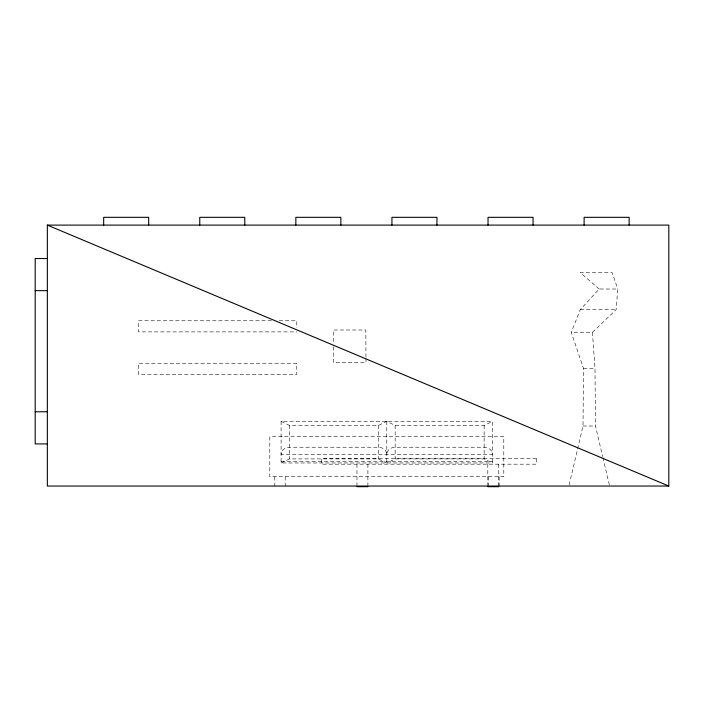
<?xml version="1.0" encoding="UTF-8"?>
<svg xmlns="http://www.w3.org/2000/svg" width="704" height="704" viewBox="0 0 704 704"><rect width="100%" height="100%" fill="white"/><g stroke="black" fill="none" stroke-linecap="round" stroke-linejoin="round"><path stroke-width="0.53" stroke-dasharray="3.52 2.64" d="M569.122 484.994L583.009 426.026L583.51 368.447L571.27 332.394L580.281 309.637L599.21 289.01L617.76 289.01L616.141 309.637L592.425 332.394L571.27 332.394M281.09 462.968L289.458 458.902L378.435 458.902L386.795 462.968L395.155 458.902L484.141 458.902L492.501 462.968L492.501 421.362L281.09 421.362L281.09 462.968L492.501 462.968M281.09 421.362L289.458 425.427L378.435 425.427L386.795 421.362L395.155 425.427L484.141 425.427L492.501 421.362M580.281 309.637L616.141 309.637M271.498 320.769L138.442 320.769L138.442 331.892L296.789 331.892M279.189 320.769L296.789 320.769L296.789 327.844M583.51 368.447L594.986 368.447L595.487 426.026L602.677 456.562M583.009 426.026L595.487 426.026M281.09 461.305L492.501 461.305M599.21 289.01L580.281 272.686L612.19 272.686L617.76 289.01M602.923 457.618L609.374 484.994M592.425 332.394L594.986 368.447M365.957 357.148L365.825 330L333.274 330L333.335 343.024M365.966 358.23L365.983 362.578L333.432 362.578L333.344 344.115M499.154 476.731L499.154 486.05M498.74 464.182L498.74 486.675M488.743 476.731L488.743 486.05M487.81 464.182L487.81 486.675M484.141 425.427L484.141 458.902M395.155 425.427L395.155 458.902M386.795 421.362L386.795 462.968M378.435 425.427L378.435 458.902M367.893 464.182L367.893 486.675M356.972 464.182L356.972 486.675M289.458 425.427L289.458 458.902M285.217 476.731L285.217 486.05M274.806 476.731L274.806 486.05M281.16 453.35L281.09 454.274L492.501 454.274C492.474 450.014 488.101 447.128 484.141 447.234L395.155 447.234C391.195 447.128 386.822 450.014 386.795 454.274C386.769 450.014 382.395 447.128 378.435 447.234L289.458 447.234C285.78 447.172 281.794 449.522 281.16 453.35M296.789 363.246L138.442 363.246L138.442 374.37L296.789 374.37L296.789 363.246M503.791 436.63L269.799 436.63L269.799 476.731L503.791 476.731L503.791 436.63M536.378 458.33L321.675 458.33L321.675 464.182L536.378 464.182L536.378 458.33"/><path stroke-width="1.06" d="M47.344 225.104L668.8 225.104L668.8 486.05L47.344 486.05L47.344 225.104L668.8 486.05M47.344 258.518L35.2 258.518L35.2 443.916L47.344 443.916M35.2 290.646L47.344 290.646M35.2 411.787L47.344 411.787M356.972 486.675L367.893 486.675M487.81 486.675L498.74 486.675M629.13 225.104L629.13 217.325L584.118 217.325L584.118 225.104M533.042 225.104L533.042 217.325L488.03 217.325L488.03 225.104M436.955 225.104L436.955 217.325L391.934 217.325L391.934 225.104M340.868 225.104L340.868 217.325L295.847 217.325L295.847 225.104M244.781 225.104L244.781 217.325L199.76 217.325L199.76 225.104M148.685 225.104L148.685 217.325L103.673 217.325L103.673 225.104"/></g></svg>
